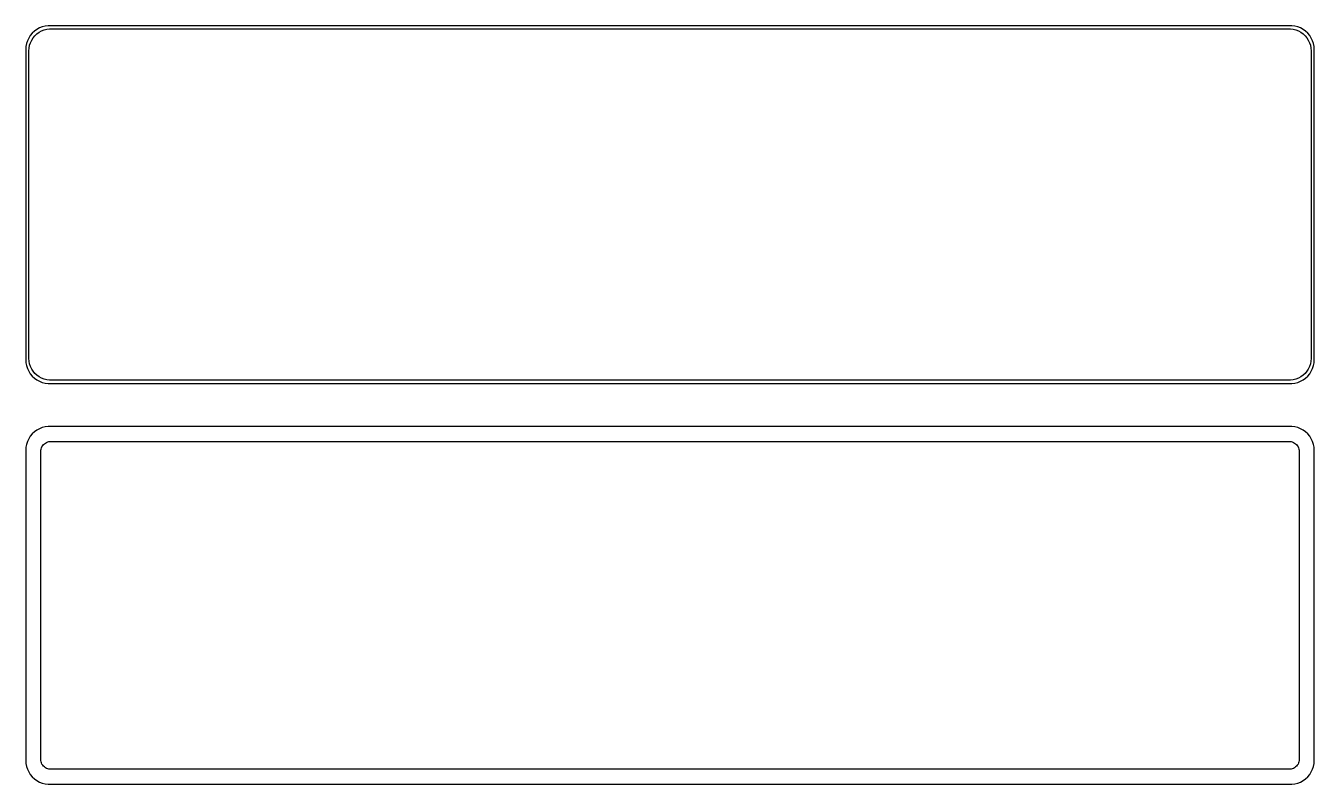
# Model space of a CAD drawing. Header units: metres. Extents: x -135 to 135, y 131 to 289.
import ezdxf

# ---------------------------------------------------------------- set-up
doc = ezdxf.new("R2010")
doc.units = ezdxf.units.M

msp = doc.modelspace()

# ---------------------------------------------------------------- linework, layer by layer
for p, q in [((-132.129, 289.024), (-132.679, 288.722)), ((-131.545, 289.255), (-132.129, 289.024)), ((-130.937, 289.411), (-131.545, 289.255)), ((-130.314, 289.49), (-130.937, 289.411)), ((130.314, 289.49), (-130.314, 289.49)), ((130.937, 289.411), (130.314, 289.49)), ((131.545, 289.255), (130.937, 289.411)), ((132.129, 289.024), (131.545, 289.255)), ((132.679, 288.722), (132.129, 289.024)), ((-134.649, 286.341), (-134.843, 285.743)), ((-134.382, 286.909), (-134.649, 286.341)), ((-134.045, 287.439), (-134.382, 286.909)), ((-133.645, 287.923), (-134.045, 287.439)), ((-134.007, 285.935), (-133.762, 286.456)), ((-133.762, 286.456), (-133.454, 286.941)), ((-133.187, 288.353), (-133.645, 287.923)), ((-133.454, 286.941), (-133.088, 287.384)), ((-132.679, 288.722), (-133.187, 288.353)), ((-133.088, 287.384), (-132.668, 287.778)), ((-132.668, 287.778), (-132.203, 288.116)), ((-132.203, 288.116), (-131.699, 288.393)), ((-131.699, 288.393), (-131.165, 288.604)), ((-131.165, 288.604), (-130.608, 288.747)), ((-130.608, 288.747), (-130.037, 288.819)), ((-130.037, 288.819), (130.037, 288.819)), ((130.037, 288.819), (130.608, 288.747)), ((130.608, 288.747), (131.165, 288.604)), ((131.165, 288.604), (131.699, 288.393)), ((131.699, 288.393), (132.203, 288.116)), ((132.203, 288.116), (132.668, 287.778)), ((132.668, 287.778), (133.088, 287.384)), ((133.187, 288.353), (132.679, 288.722)), ((133.088, 287.384), (133.454, 286.941)), ((133.645, 287.923), (133.187, 288.353)), ((133.454, 286.941), (133.762, 286.456)), ((134.045, 287.439), (133.645, 287.923)), ((133.762, 286.456), (134.007, 285.935)), ((134.382, 286.909), (134.045, 287.439)), ((134.649, 286.341), (134.382, 286.909)), ((134.843, 285.743), (134.649, 286.341)), ((-134.961, 285.127), (-135, 284.5)), ((-135, 284.5), (-135, 219.5)), ((-134.843, 285.743), (-134.961, 285.127)), ((-134.328, 284.25), (-134.292, 284.824)), ((-134.328, 219.75), (-134.328, 284.25)), ((-134.292, 284.824), (-134.185, 285.389)), ((-134.185, 285.389), (-134.007, 285.935)), ((134.007, 285.935), (134.185, 285.389)), ((134.185, 285.389), (134.292, 284.824)), ((134.292, 284.824), (134.328, 284.25)), ((134.328, 284.25), (134.328, 219.75)), ((134.961, 285.127), (134.843, 285.743)), ((135, 284.5), (134.961, 285.127)), ((135, 219.5), (135, 284.5)), ((-135, 219.5), (-134.961, 218.873)), ((-134.961, 218.873), (-134.843, 218.257)), ((-134.292, 219.176), (-134.328, 219.75)), ((-134.185, 218.611), (-134.292, 219.176)), ((134.292, 219.176), (134.185, 218.611)), ((134.328, 219.75), (134.292, 219.176)), ((134.843, 218.257), (134.961, 218.873)), ((134.961, 218.873), (135, 219.5)), ((-134.843, 218.257), (-134.649, 217.659)), ((-134.649, 217.659), (-134.382, 217.091)), ((-134.382, 217.091), (-134.045, 216.561)), ((-134.007, 218.065), (-134.185, 218.611)), ((-134.045, 216.561), (-133.645, 216.077)), ((-133.762, 217.544), (-134.007, 218.065)), ((-133.454, 217.059), (-133.762, 217.544)), ((-133.645, 216.077), (-133.187, 215.647)), ((-133.088, 216.616), (-133.454, 217.059)), ((-132.668, 216.222), (-133.088, 216.616)), ((-132.203, 215.884), (-132.668, 216.222)), ((132.668, 216.222), (132.203, 215.884)), ((133.088, 216.616), (132.668, 216.222)), ((133.454, 217.059), (133.088, 216.616)), ((133.187, 215.647), (133.645, 216.077)), ((133.762, 217.544), (133.454, 217.059)), ((133.645, 216.077), (134.045, 216.561)), ((134.007, 218.065), (133.762, 217.544)), ((134.185, 218.611), (134.007, 218.065)), ((134.045, 216.561), (134.382, 217.091)), ((134.382, 217.091), (134.649, 217.659)), ((134.649, 217.659), (134.843, 218.257)), ((-133.187, 215.647), (-132.679, 215.278)), ((-132.679, 215.278), (-132.129, 214.976)), ((-131.699, 215.607), (-132.203, 215.884)), ((-132.129, 214.976), (-131.545, 214.745)), ((-131.165, 215.396), (-131.699, 215.607)), ((-131.545, 214.745), (-130.937, 214.589)), ((-130.608, 215.253), (-131.165, 215.396)), ((-130.937, 214.589), (-130.314, 214.51)), ((-130.037, 215.181), (-130.608, 215.253)), ((-130.314, 214.51), (130.314, 214.51)), ((130.037, 215.181), (-130.037, 215.181)), ((130.608, 215.253), (130.037, 215.181)), ((130.314, 214.51), (130.937, 214.589)), ((131.165, 215.396), (130.608, 215.253)), ((130.937, 214.589), (131.545, 214.745)), ((131.699, 215.607), (131.165, 215.396)), ((131.545, 214.745), (132.129, 214.976)), ((132.203, 215.884), (131.699, 215.607)), ((132.129, 214.976), (132.679, 215.278)), ((132.679, 215.278), (133.187, 215.647)), ((-131.545, 205.255), (-132.129, 205.024)), ((-130.937, 205.411), (-131.545, 205.255)), ((-130.314, 205.49), (-130.937, 205.411)), ((130.314, 205.49), (-130.314, 205.49)), ((130.937, 205.411), (130.314, 205.49)), ((131.545, 205.255), (130.937, 205.411)), ((132.129, 205.024), (131.545, 205.255)), ((-134.382, 202.909), (-134.649, 202.341)), ((-134.045, 203.439), (-134.382, 202.909)), ((-133.645, 203.923), (-134.045, 203.439)), ((-133.187, 204.353), (-133.645, 203.923)), ((-132.679, 204.722), (-133.187, 204.353)), ((-132.129, 205.024), (-132.679, 204.722)), ((132.679, 204.722), (132.129, 205.024)), ((133.187, 204.353), (132.679, 204.722)), ((133.645, 203.923), (133.187, 204.353)), ((134.045, 203.439), (133.645, 203.923)), ((134.382, 202.909), (134.045, 203.439)), ((134.649, 202.341), (134.382, 202.909)), ((-134.961, 201.127), (-135, 200.5)), ((-135, 200.5), (-135, 135.5)), ((-134.843, 201.743), (-134.961, 201.127)), ((-134.649, 202.341), (-134.843, 201.743)), ((-131.86, 200.25), (-131.843, 200.514)), ((-131.86, 135.75), (-131.86, 200.25)), ((-131.843, 200.514), (-131.793, 200.775)), ((-131.793, 200.775), (-131.711, 201.027)), ((-131.711, 201.027), (-131.599, 201.266)), ((-131.599, 201.266), (-131.457, 201.49)), ((-131.457, 201.49), (-131.288, 201.694)), ((-131.288, 201.694), (-131.095, 201.875)), ((-131.095, 201.875), (-130.88, 202.031)), ((-130.88, 202.031), (-130.648, 202.159)), ((-130.648, 202.159), (-130.402, 202.256)), ((-130.402, 202.256), (-130.145, 202.322)), ((-130.145, 202.322), (-129.882, 202.355)), ((-129.882, 202.355), (129.882, 202.355)), ((129.882, 202.355), (130.145, 202.322)), ((130.145, 202.322), (130.402, 202.256)), ((130.402, 202.256), (130.648, 202.159)), ((130.648, 202.159), (130.88, 202.031)), ((130.88, 202.031), (131.095, 201.875)), ((131.095, 201.875), (131.288, 201.694)), ((131.288, 201.694), (131.457, 201.49)), ((131.457, 201.49), (131.599, 201.266)), ((131.599, 201.266), (131.711, 201.027)), ((131.711, 201.027), (131.793, 200.775)), ((131.793, 200.775), (131.843, 200.514)), ((131.843, 200.514), (131.86, 200.25)), ((131.86, 200.25), (131.86, 135.75)), ((134.843, 201.743), (134.649, 202.341)), ((134.961, 201.127), (134.843, 201.743)), ((135, 200.5), (134.961, 201.127)), ((135, 135.5), (135, 200.5)), ((-135, 135.5), (-134.961, 134.873)), ((-131.843, 135.486), (-131.86, 135.75)), ((-131.793, 135.225), (-131.843, 135.486)), ((-131.711, 134.973), (-131.793, 135.225)), ((131.793, 135.225), (131.711, 134.973)), ((131.843, 135.486), (131.793, 135.225)), ((131.86, 135.75), (131.843, 135.486)), ((134.961, 134.873), (135, 135.5)), ((-134.961, 134.873), (-134.843, 134.257)), ((-134.843, 134.257), (-134.649, 133.659)), ((-134.649, 133.659), (-134.382, 133.091)), ((-134.382, 133.091), (-134.045, 132.561)), ((-134.045, 132.561), (-133.645, 132.077)), ((-131.599, 134.734), (-131.711, 134.973)), ((-131.457, 134.51), (-131.599, 134.734)), ((-131.288, 134.306), (-131.457, 134.51)), ((-131.095, 134.125), (-131.288, 134.306)), ((-130.88, 133.969), (-131.095, 134.125)), ((-130.648, 133.841), (-130.88, 133.969)), ((-130.402, 133.744), (-130.648, 133.841)), ((-130.145, 133.678), (-130.402, 133.744)), ((-129.882, 133.645), (-130.145, 133.678)), ((129.882, 133.645), (-129.882, 133.645)), ((130.145, 133.678), (129.882, 133.645)), ((130.402, 133.744), (130.145, 133.678)), ((130.648, 133.841), (130.402, 133.744)), ((130.88, 133.969), (130.648, 133.841)), ((131.095, 134.125), (130.88, 133.969)), ((131.288, 134.306), (131.095, 134.125)), ((131.457, 134.51), (131.288, 134.306)), ((131.599, 134.734), (131.457, 134.51)), ((131.711, 134.973), (131.599, 134.734)), ((133.645, 132.077), (134.045, 132.561)), ((134.045, 132.561), (134.382, 133.091)), ((134.382, 133.091), (134.649, 133.659)), ((134.649, 133.659), (134.843, 134.257)), ((134.843, 134.257), (134.961, 134.873)), ((-133.645, 132.077), (-133.187, 131.647)), ((-133.187, 131.647), (-132.679, 131.278)), ((-132.679, 131.278), (-132.129, 130.976)), ((-132.129, 130.976), (-131.545, 130.745)), ((-131.545, 130.745), (-130.937, 130.589)), ((-130.937, 130.589), (-130.314, 130.51)), ((-130.314, 130.51), (130.314, 130.51)), ((130.314, 130.51), (130.937, 130.589)), ((130.937, 130.589), (131.545, 130.745)), ((131.545, 130.745), (132.129, 130.976)), ((132.129, 130.976), (132.679, 131.278)), ((132.679, 131.278), (133.187, 131.647)), ((133.187, 131.647), (133.645, 132.077))]:
    msp.add_line(p, q)

doc.saveas('drawing.dxf')
